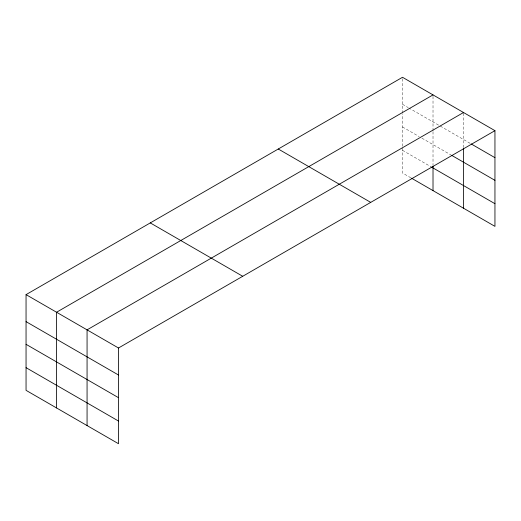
<?xml version="1.0" encoding="UTF-8"?>
<svg xmlns="http://www.w3.org/2000/svg" width="521" height="521" viewBox="0 0 521 521"><rect width="100%" height="100%" fill="white"/><g stroke="black" fill="none" stroke-linecap="round" stroke-linejoin="round"><path stroke-width="0.39" stroke-dasharray="2.6 1.95" d="M402.505 146.297L402.505 114.008M402.505 113.2L402.505 77.284M433.016 131.624L433.016 165.522M433.016 130.81L433.016 94.9M463.521 147.612L463.521 112.51M402.505 104.291L408.054 107.495M408.744 107.893L470.502 143.549M402.505 126.968L419.144 136.574M421.919 138.176L451.043 154.984M402.505 150.322L430.932 166.733M410.828 177.798L402.505 172.998L402.505 147.104"/><path stroke-width="0.78" d="M463.521 148.426L463.521 208.224M411.518 178.202L494.95 226.368L494.95 130.66L402.505 77.284L26.05 294.632L26.05 390.34L118.495 443.716L118.495 348.002L26.05 294.632M433.016 94.9L56.555 312.242L56.555 407.956M463.521 112.51L87.066 329.858L87.066 425.566M118.495 348.002L494.95 130.66M471.205 143.952L494.95 157.668M451.733 155.388L494.95 180.338M431.629 167.137L494.95 203.698M278.279 149.013L370.718 202.382M150.282 222.91L242.721 276.28M26.05 321.639L118.495 375.009M26.05 344.309L118.495 397.679M26.05 367.67L118.495 421.04M433.016 166.323L433.016 190.608"/></g></svg>
